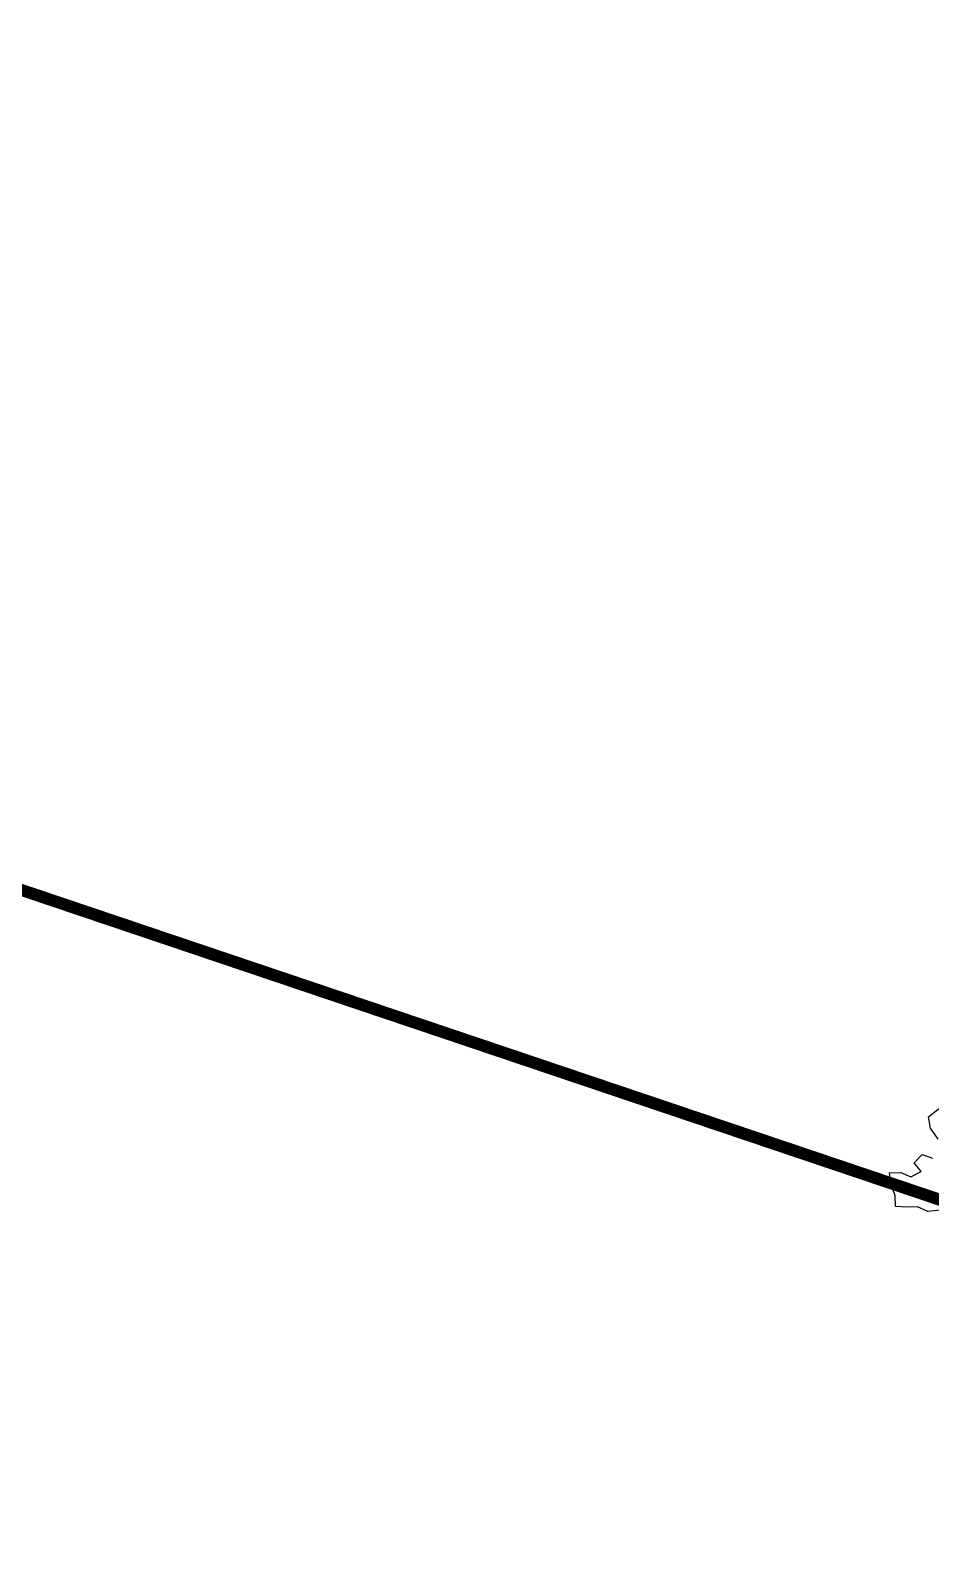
# Model space of a CAD drawing. Header units: inches. Extents: x 350994 to 353538, y 1581369 to 1583842.
# Drawn here: x 351472.206 to 351473.701, y 1583220.28 to 1583222.787 of the extents above; entities that cross this region are included whole.
import ezdxf

# ---------------------------------------------------------------- set-up
doc = ezdxf.new("R2010")
doc.units = ezdxf.units.IN
doc.header["$MEASUREMENT"] = 0
doc.linetypes.add('1', pattern=[0])
doc.linetypes.add('DASHDOTX2', pattern=[2, 1, -0.5, 0, -0.5])
doc.layers.add('CULVERT', color=255, linetype='1')
doc.layers.add('TREE', color=81, linetype='1')

# ---------------------------------------------------------------- blocks, each defined once
blk = doc.blocks.new('TREE_4')
at = {"color": 94}
for points in [[(-2418, 6013.7), (-2452.7, 6002.2), (-2484.5, 6008), (-2516.3, 5999.3), (-2548.1, 5993.6), (-2556.8, 6025.4), (-2577, 6054.3), (-2588.5, 6086.1), (-2556.7, 6094.8), (-2524.9, 6089), (-2498.9, 6112.1), (-2524.9, 6132.3), (-2507.5, 6161.2), (-2475.7, 6158.3)], [(-2472.8, 6216.1), (-2501.7, 6242.2), (-2516.1, 6274), (-2490, 6305.8)]]:
    blk.add_lwpolyline(points, dxfattribs=at)

msp = doc.modelspace()

# ---------------------------------------------------------------- linework, layer by layer
at = {"layer": 'CULVERT', "color": 250, "linetype": 'DASHDOTX2', "lineweight": 5, "ltscale": 2, "const_width": 0.02}
msp.add_lwpolyline([(351564.2071, 1583219.0258), (351555.7302, 1583193.1666), (351389.4145, 1583249.2945), (351395.7087, 1583272.0409)], dxfattribs=at)

# ---------------------------------------------------------------- block references
at = {"layer": 'TREE', "lineweight": 5, "xscale": 0.0005632341247466223, "yscale": 0.0005632341529917539, "zscale": 0.0005632341444477617, "rotation": 346.4411541233163}
msp.add_blockref('TREE_4', (351474.2458, 1583217.2152), dxfattribs=at)

doc.saveas('drawing.dxf')
